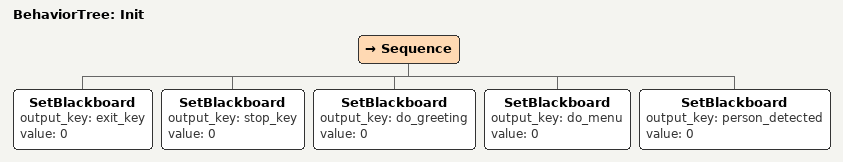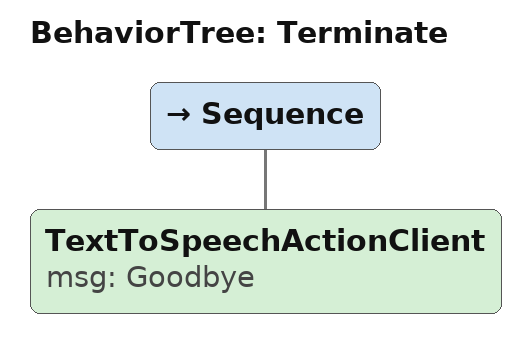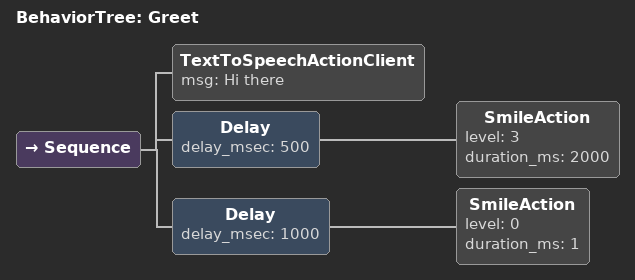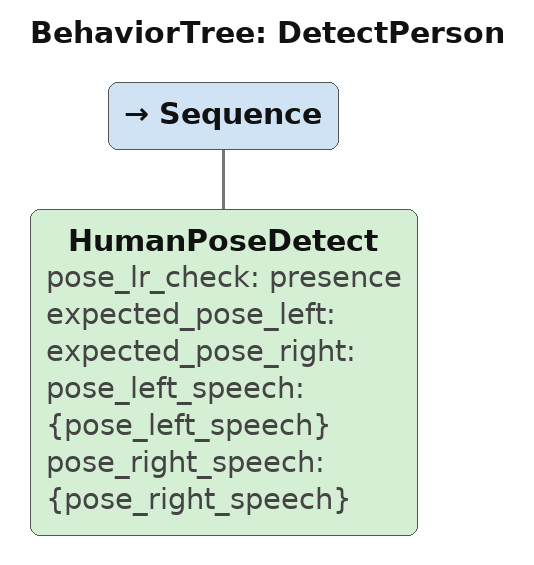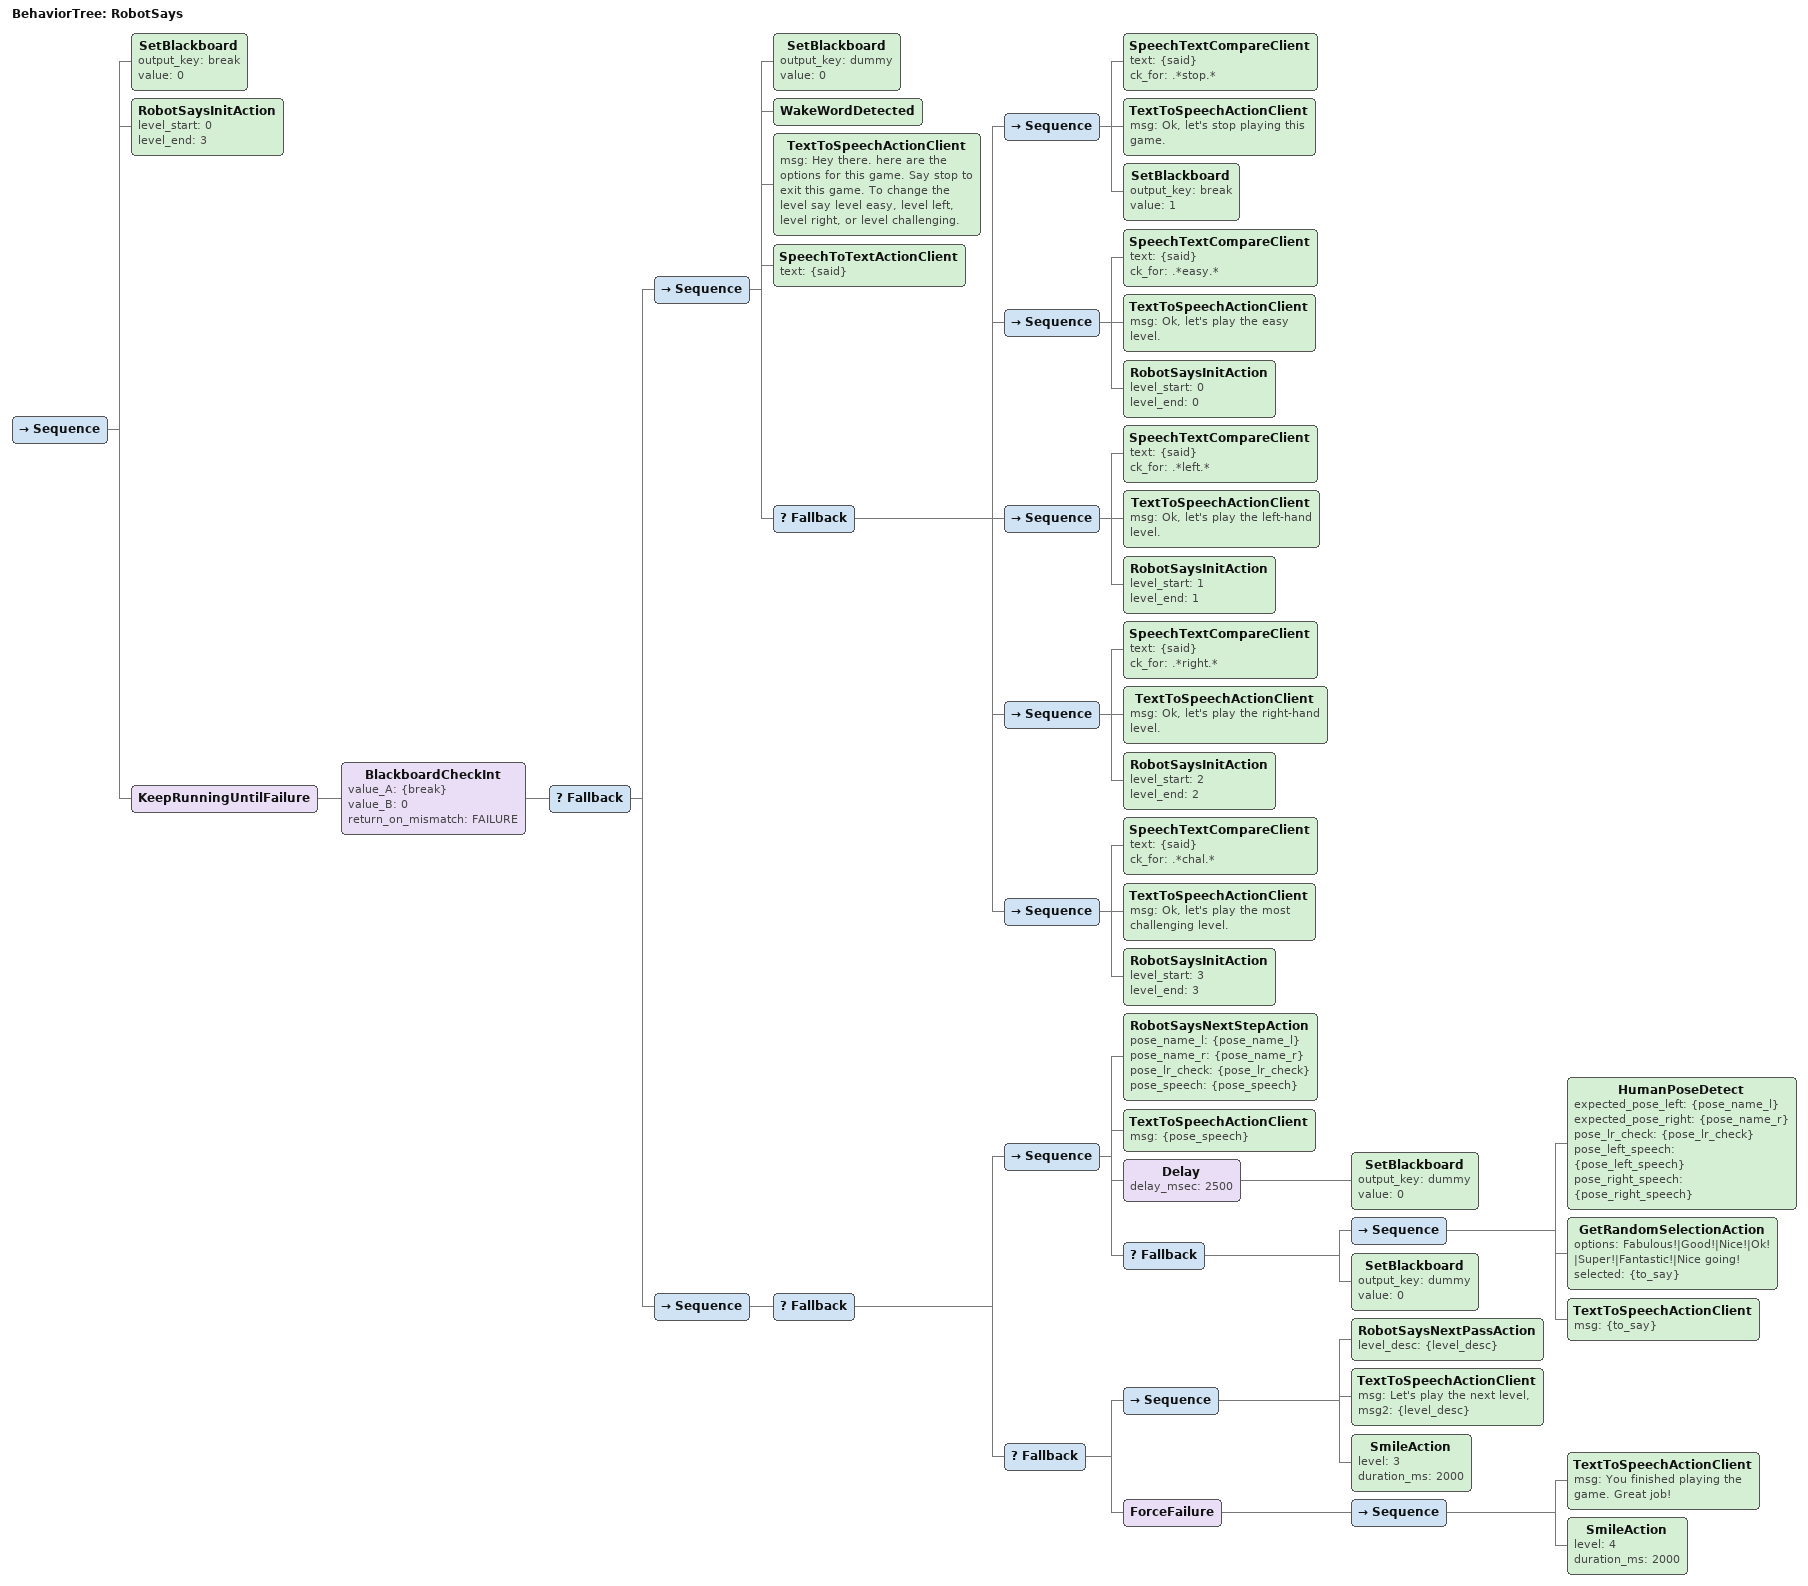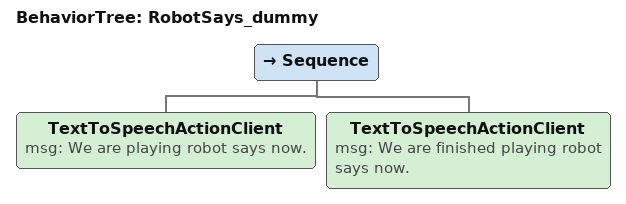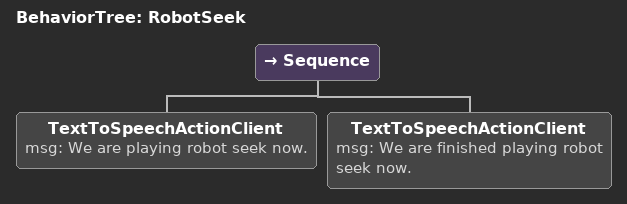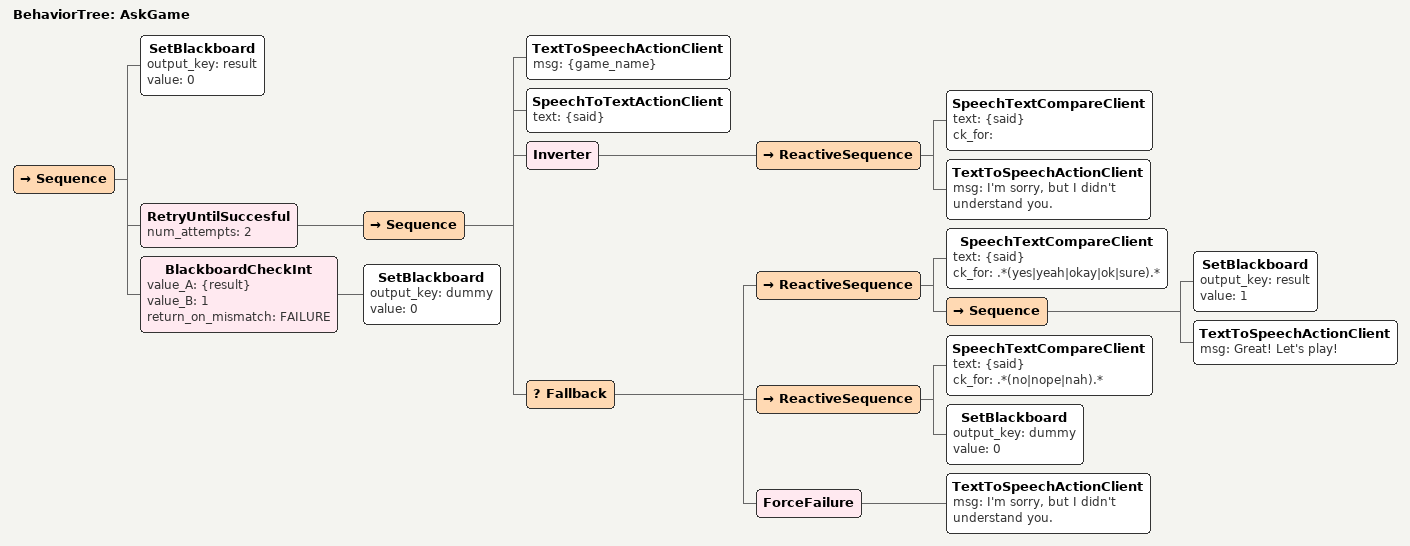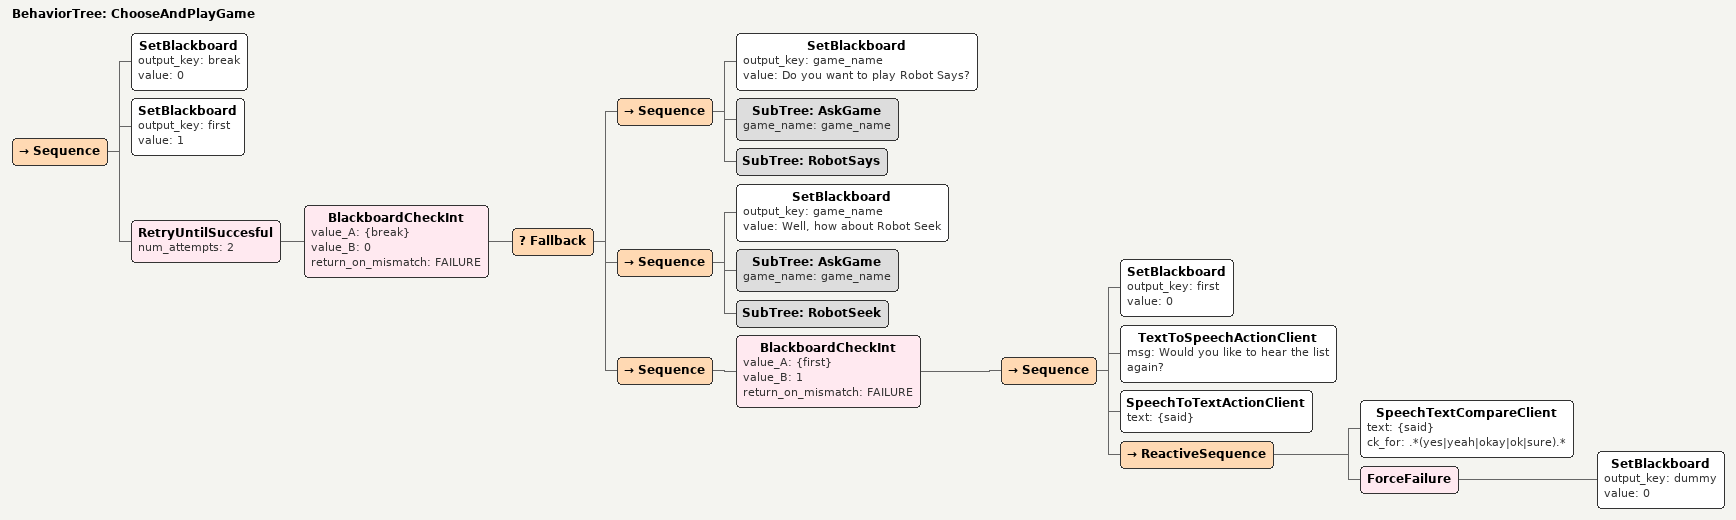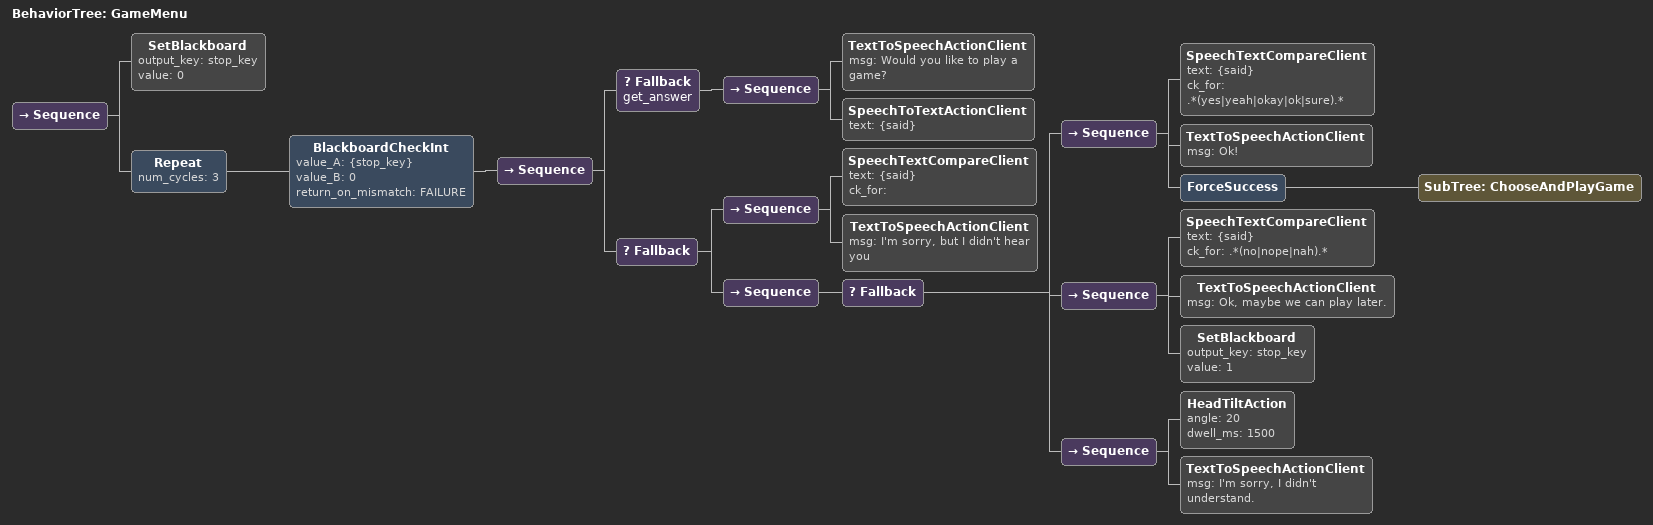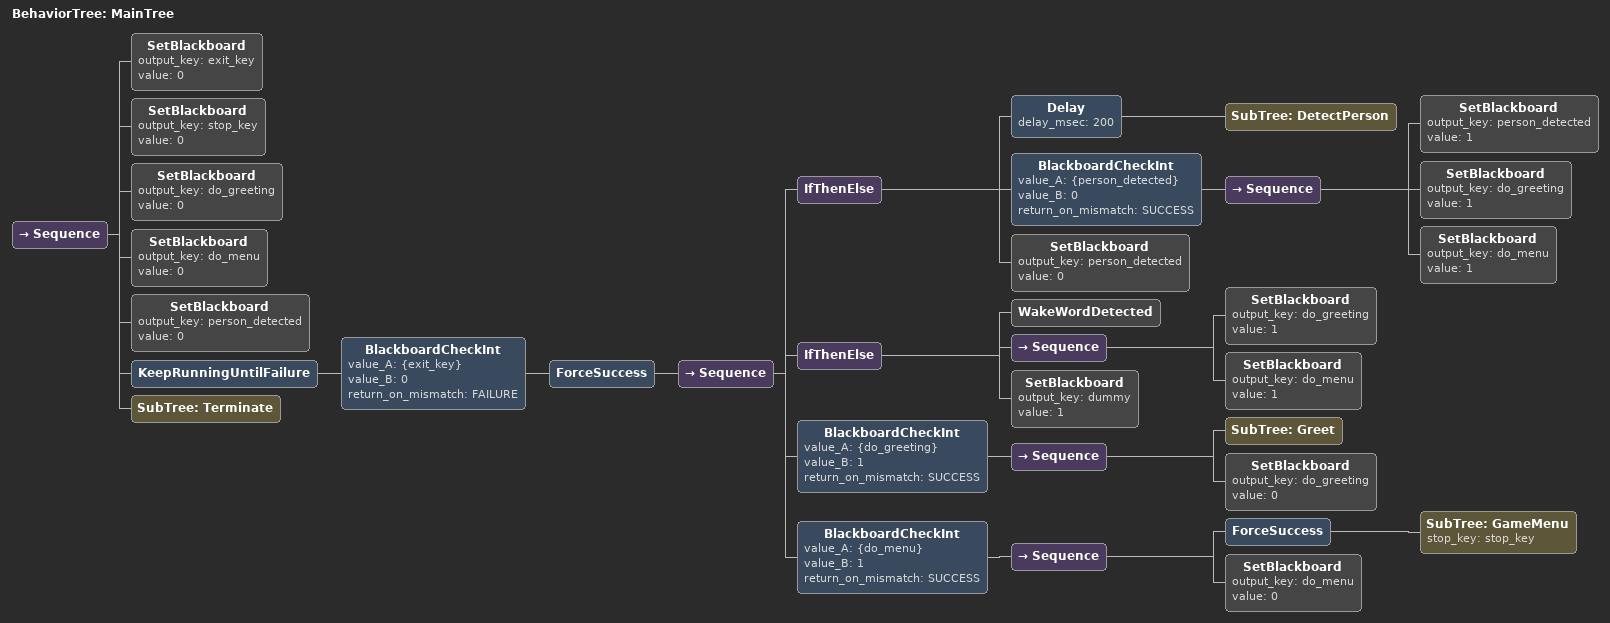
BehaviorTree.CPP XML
<root main_tree_to_execute="MainTree">

	<BehaviorTree ID="Init">
		<Sequence>
			<SetBlackboard output_key="exit_key" value="0" />
      <SetBlackboard output_key="stop_key" value="0" />
			<SetBlackboard output_key="do_greeting" value="0" />
			<SetBlackboard output_key="do_menu" value="0" />
			<SetBlackboard output_key="person_detected" value="0" />
		</Sequence>
	</BehaviorTree>

	<BehaviorTree ID="Terminate">
		<Sequence>
			<TextToSpeechActionClient msg="Goodbye" />
		</Sequence>
	</BehaviorTree>

	<BehaviorTree ID="Greet">
		<Sequence>
			<TextToSpeechActionClient msg="Hi there" />
			<Delay delay_msec="500">
				<SmileAction level="3" duration_ms="2000" />
			</Delay>
			<Delay delay_msec="1000">
				<SmileAction level="0" duration_ms="1" />
			</Delay>
		</Sequence>
	</BehaviorTree>

	<BehaviorTree ID="DetectPerson">
		<Sequence>
      <HumanPoseDetect pose_lr_check="presence" expected_pose_left="" expected_pose_right="" pose_left_speech="{pose_left_speech}"
        pose_right_speech="{pose_right_speech}" />
		</Sequence>
	</BehaviorTree>

	<BehaviorTree ID="RobotSays">
		<Sequence>
      <!-- TextToSpeechActionClient
        msg="Here's how to play robot says. I'll tell you where to put your hands and arms, and then you try to do that. If you want to stop, just say hey robot." / -->

			<SetBlackboard output_key="break" value="0" />
			<RobotSaysInitAction level_start="0" level_end="3" />
			<KeepRunningUntilFailure>
				<BlackboardCheckInt value_A="{break}" value_B="0" return_on_mismatch="FAILURE">
					<Fallback>
						<Sequence>
						<SetBlackboard output_key="dummy" value="0" />
							<WakeWordDetected />
							<TextToSpeechActionClient
								msg="Hey there. here are the options for this game.  Say stop to exit this game. To change the level say level easy, level left, level right, or level challenging." />
							<SpeechToTextActionClient text="{said}" />
							<Fallback>
								<Sequence>
									<SpeechTextCompareClient text="{said}" ck_for=".*stop.*" />
									<TextToSpeechActionClient msg="Ok, let's stop playing this game." />
									<SetBlackboard output_key="break" value="1" />
								</Sequence>
								<Sequence>
									<SpeechTextCompareClient text="{said}" ck_for=".*easy.*" />
									<TextToSpeechActionClient msg="Ok, let's play the easy level." />
									<RobotSaysInitAction level_start="0" level_end="0" />
								</Sequence>
								<Sequence>
									<SpeechTextCompareClient text="{said}" ck_for=".*left.*" />
									<TextToSpeechActionClient msg="Ok, let's play the left-hand level." />
									<RobotSaysInitAction level_start="1" level_end="1" />
								</Sequence>
								<Sequence>
									<SpeechTextCompareClient text="{said}" ck_for=".*right.*" />
									<TextToSpeechActionClient msg="Ok, let's play the right-hand level." />
									<RobotSaysInitAction level_start="2" level_end="2" />
								</Sequence>
								<Sequence>
									<SpeechTextCompareClient text="{said}" ck_for=".*chal.*" />
									<TextToSpeechActionClient msg="Ok, let's play the most challenging level." />
									<RobotSaysInitAction level_start="3" level_end="3" />
								</Sequence>
							</Fallback>
						</Sequence>

						<Sequence>
							<Fallback>
								<Sequence>
									<RobotSaysNextStepAction pose_name_l="{pose_name_l}" pose_name_r="{pose_name_r}"
										pose_lr_check="{pose_lr_check}" pose_speech="{pose_speech}" />
									<TextToSpeechActionClient msg="{pose_speech}" />
									<Delay delay_msec="2500">
										<SetBlackboard output_key="dummy" value="0" />
									</Delay>
									<Fallback>
										<Sequence>
											<HumanPoseDetect expected_pose_left="{pose_name_l}" expected_pose_right="{pose_name_r}"
												pose_lr_check="{pose_lr_check}" pose_left_speech="{pose_left_speech}"
												pose_right_speech="{pose_right_speech}" />
											<GetRandomSelectionAction
												options="Fabulous!|Good!|Nice!|Ok!|Super!|Fantastic!|Nice going!" selected="{to_say}" />
											<TextToSpeechActionClient msg="{to_say}" />
										</Sequence>
										<SetBlackboard output_key="dummy" value="0" />
									</Fallback>
								</Sequence>

								<Fallback>
									<Sequence>
										<RobotSaysNextPassAction level_desc="{level_desc}" />
										<TextToSpeechActionClient msg="Let's play the next level, " msg2="{level_desc}" />
										<SmileAction level="3" duration_ms="2000" />
									</Sequence>
									<ForceFailure>
									  <Sequence>
	                    <TextToSpeechActionClient msg="You finished playing the game. Great job!" />
	                    <SmileAction level="4" duration_ms="2000" />
									  </Sequence>
									</ForceFailure>
								</Fallback>
							</Fallback>
						</Sequence>
					</Fallback>
        </BlackboardCheckInt>
			</KeepRunningUntilFailure>
		</Sequence>
	</BehaviorTree>

  <BehaviorTree ID="RobotSays_dummy">
    <Sequence>
      <TextToSpeechActionClient msg="We are playing robot says now. " />
      <TextToSpeechActionClient msg="We are finished playing robot says now. " />
    </Sequence>
  </BehaviorTree>

  <BehaviorTree ID="RobotSeek">
    <Sequence>
      <TextToSpeechActionClient msg="We are playing robot seek now. " />
      <TextToSpeechActionClient msg="We are finished playing robot seek now. " />
    </Sequence>
  </BehaviorTree>

	<BehaviorTree ID="AskGame">
		<Sequence>
		  <SetBlackboard output_key="result" value="0" />
			<RetryUntilSuccesful num_attempts="2">
				<Sequence>
					<TextToSpeechActionClient msg="{game_name}" />
					<SpeechToTextActionClient text="{said}" />
					<Inverter>
						<ReactiveSequence>
							<SpeechTextCompareClient text="{said}" ck_for="" />
							<TextToSpeechActionClient msg="I'm sorry, but I didn't understand you." />
						</ReactiveSequence>
					</Inverter>

					<Fallback>
						<ReactiveSequence>
							<SpeechTextCompareClient text="{said}" ck_for=".*(yes|yeah|okay|ok|sure).*" />
							<Sequence>
  							<SetBlackboard output_key="result" value="1" />
                <TextToSpeechActionClient msg="Great! Let's play!" />
							</Sequence>
						</ReactiveSequence>
						<ReactiveSequence>
							<SpeechTextCompareClient text="{said}" ck_for=".*(no|nope|nah).*" />
							<!-- Will return success and end cause loop to finish -->
							<SetBlackboard output_key="dummy" value="0" />
						</ReactiveSequence>
						<ForceFailure>
							<TextToSpeechActionClient msg="I'm sorry, but I didn't understand you." />
						</ForceFailure>
					</Fallback>
				</Sequence>
			</RetryUntilSuccesful>
			<BlackboardCheckInt value_A="{result}" value_B="1" return_on_mismatch="FAILURE">
			  <SetBlackboard output_key="dummy" value="0" />
			</BlackboardCheckInt>
		</Sequence>
	</BehaviorTree>

	<BehaviorTree ID="ChooseAndPlayGame">
		<Sequence>
			<SetBlackboard output_key="break" value="0" />
			<SetBlackboard output_key="first" value="1" />
			<RetryUntilSuccesful num_attempts="2">
				<BlackboardCheckInt value_A="{break}" value_B="0" return_on_mismatch="FAILURE">
					<Fallback>
						<Sequence>
							<SetBlackboard output_key="game_name" value="Do you want to play Robot Says?" />
							<SubTree ID="AskGame" game_name="game_name" />
							<SubTree ID="RobotSays" />
						</Sequence>
						<Sequence>
							<SetBlackboard output_key="game_name" value="Well, how about Robot Seek" />
							<SubTree ID="AskGame" game_name="game_name" />
							<SubTree ID="RobotSeek" />
						</Sequence>
						<Sequence>
							<BlackboardCheckInt value_A="{first}" value_B="1" return_on_mismatch="FAILURE">
								<Sequence>
									<SetBlackboard output_key="first" value="0" />
									<TextToSpeechActionClient msg="Would you like to hear the list again?" />
									<SpeechToTextActionClient text="{said}" />
									<ReactiveSequence>
										<SpeechTextCompareClient text="{said}" ck_for=".*(yes|yeah|okay|ok|sure).*" />
										<!-- this will make it try again since a retry loop -->
										<ForceFailure>
											<SetBlackboard output_key="dummy" value="0" />
										</ForceFailure>
									</ReactiveSequence>
								</Sequence>
							</BlackboardCheckInt>
						</Sequence>
					</Fallback>
					</BlackboardCheckInt>
				</RetryUntilSuccesful>
		</Sequence>
	</BehaviorTree>

	<BehaviorTree ID="GameMenu">
	<Sequence>
	  <SetBlackboard output_key="stop_key" value="0" />
		<Repeat num_cycles="3">
			<BlackboardCheckInt value_A="{stop_key}" value_B="0" return_on_mismatch="FAILURE">
				<Sequence>
					<Fallback name="get_answer">
						<Sequence>
							<TextToSpeechActionClient msg="Would you like to play a game?" />
							<SpeechToTextActionClient text="{said}" />
						</Sequence>
					</Fallback>

					<Fallback>
						<Sequence>
							<SpeechTextCompareClient text="{said}" ck_for="" />
							<TextToSpeechActionClient msg="I'm sorry, but I didn't hear you" />
						</Sequence>
						<Sequence>
							<!-- Sequence -->
								<!--   TextToSpeechActionClient msg="You said, " msg2="{said}" / -->
							<!--  /Sequence -->
							<Fallback>
								<Sequence>
									<SpeechTextCompareClient text="{said}" ck_for=".*(yes|yeah|okay|ok|sure).*" />
									<TextToSpeechActionClient msg="Ok!" />
									<ForceSuccess>
									<SubTree ID="ChooseAndPlayGame" />
									</ForceSuccess>
								</Sequence>
								<Sequence>
									<SpeechTextCompareClient text="{said}" ck_for=".*(no|nope|nah).*" />
									<TextToSpeechActionClient msg="Ok, maybe we can play later." />
									<SetBlackboard output_key="stop_key" value="1" />
								</Sequence>
								<Sequence>
                  <HeadTiltAction angle="20" dwell_ms="1500" />
                  <TextToSpeechActionClient msg="I'm sorry, I didn't understand." />
                </Sequence>

							</Fallback>
						</Sequence>
					</Fallback>
				</Sequence>
			</BlackboardCheckInt>
		</Repeat>
	</Sequence>
</BehaviorTree>

	<BehaviorTree ID="MainTree">
		<Sequence>
      <SetBlackboard output_key="exit_key" value="0" />
      <SetBlackboard output_key="stop_key" value="0" />
      <SetBlackboard output_key="do_greeting" value="0" />
      <SetBlackboard output_key="do_menu" value="0" />
      <SetBlackboard output_key="person_detected" value="0" />

      <!-- SubTree ID="RobotSays" /-->
			<KeepRunningUntilFailure>
				<BlackboardCheckInt value_A="{exit_key}" value_B="0" return_on_mismatch="FAILURE">
					<ForceSuccess>
						<Sequence>

							<!-- Update person detection status and enable greeting and menu if person now detected -->
							<IfThenElse>
  							<Delay delay_msec="200">
	   							<SubTree ID="DetectPerson" />
								</Delay>
								<!-- Detected -->
								<BlackboardCheckInt value_A="{person_detected}" value_B="0" return_on_mismatch="SUCCESS">
									<Sequence>
										<SetBlackboard output_key="person_detected" value="1" />
										<SetBlackboard output_key="do_greeting" value="1" />
										<SetBlackboard output_key="do_menu" value="1" />
									</Sequence>
								</BlackboardCheckInt>
								<!-- Not Detected -->
								<SetBlackboard output_key="person_detected" value="0" />
							</IfThenElse>

							<!-- Update hot wake word detection and enable greeting and menu if heard -->
							<IfThenElse>
								<WakeWordDetected />
								<!-- Detected -->
								<Sequence>
									<SetBlackboard output_key="do_greeting" value="1" />
									<SetBlackboard output_key="do_menu" value="1" />
								</Sequence>
								<SetBlackboard output_key="dummy" value="1" />
							</IfThenElse>

							<BlackboardCheckInt value_A="{do_greeting}" value_B="1" return_on_mismatch="SUCCESS">
								<Sequence>
									<SubTree ID="Greet" />
									<SetBlackboard output_key="do_greeting" value="0" />
								</Sequence>
							</BlackboardCheckInt>

							<BlackboardCheckInt value_A="{do_menu}" value_B="1" return_on_mismatch="SUCCESS">
								<Sequence>
									<ForceSuccess>
										<SubTree ID="GameMenu" stop_key="stop_key" />
									</ForceSuccess>
									<SetBlackboard output_key="do_menu" value="0" />
								</Sequence>
							</BlackboardCheckInt>

						</Sequence>
					</ForceSuccess>
				</BlackboardCheckInt>
			</KeepRunningUntilFailure>
			<SubTree ID="Terminate" />
		</Sequence>
	</BehaviorTree>

</root>
